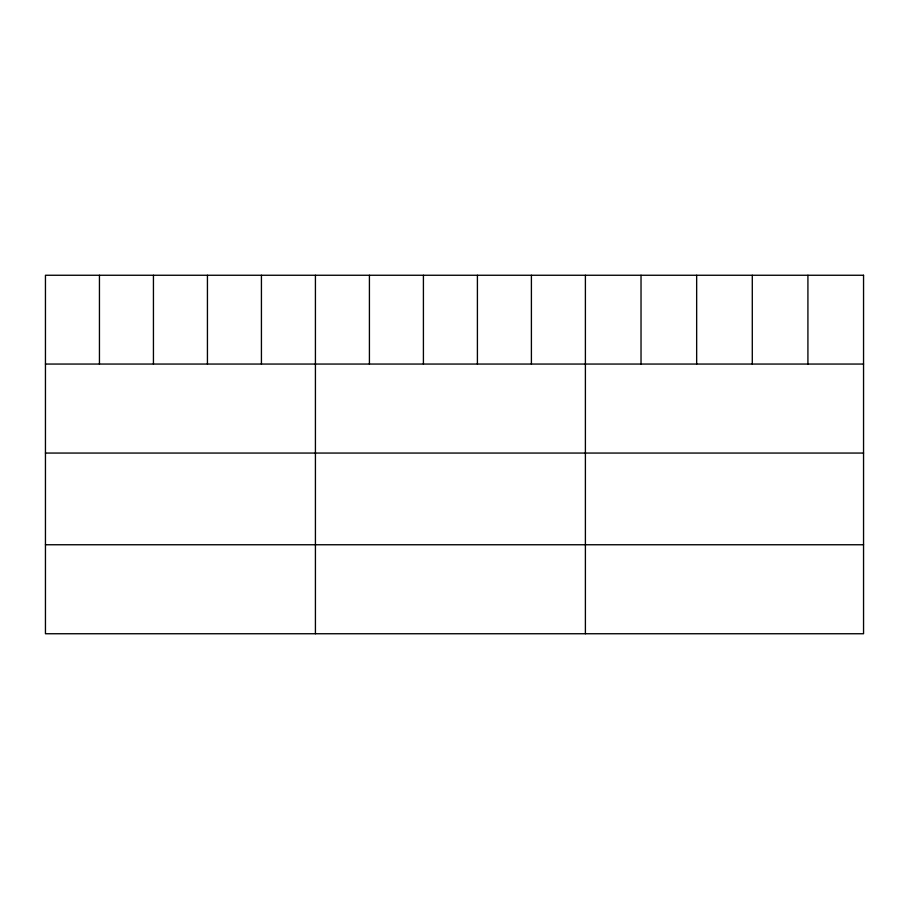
<?xml version="1.0" encoding="UTF-8"?>
<svg xmlns="http://www.w3.org/2000/svg" width="909" height="909" viewBox="0 0 909 909"><rect width="100%" height="100%" fill="white"/><g stroke="black" fill="none" stroke-linecap="round" stroke-linejoin="round"><path stroke-width="1.36" d="M45.45 364.054L863.55 364.054M45.45 453.057L863.55 453.057M45.45 544.752L863.55 544.752M807.919 275.257L807.919 364.054M752.288 275.257L752.288 364.054M696.658 275.257L696.658 364.054M641.027 275.257L641.027 364.054M585.396 275.257L585.396 633.743M531.401 275.257L531.401 364.054M477.407 275.257L477.407 364.054M423.412 275.257L423.412 364.054M369.418 275.257L369.418 364.054M315.423 275.257L315.423 633.743M261.428 275.257L261.428 364.054M207.434 275.257L207.434 364.054M153.439 275.257L153.439 364.054M99.445 275.257L99.445 364.054M863.55 275.257L45.45 275.257L45.45 633.743L863.55 633.743L863.55 275.257"/></g></svg>
